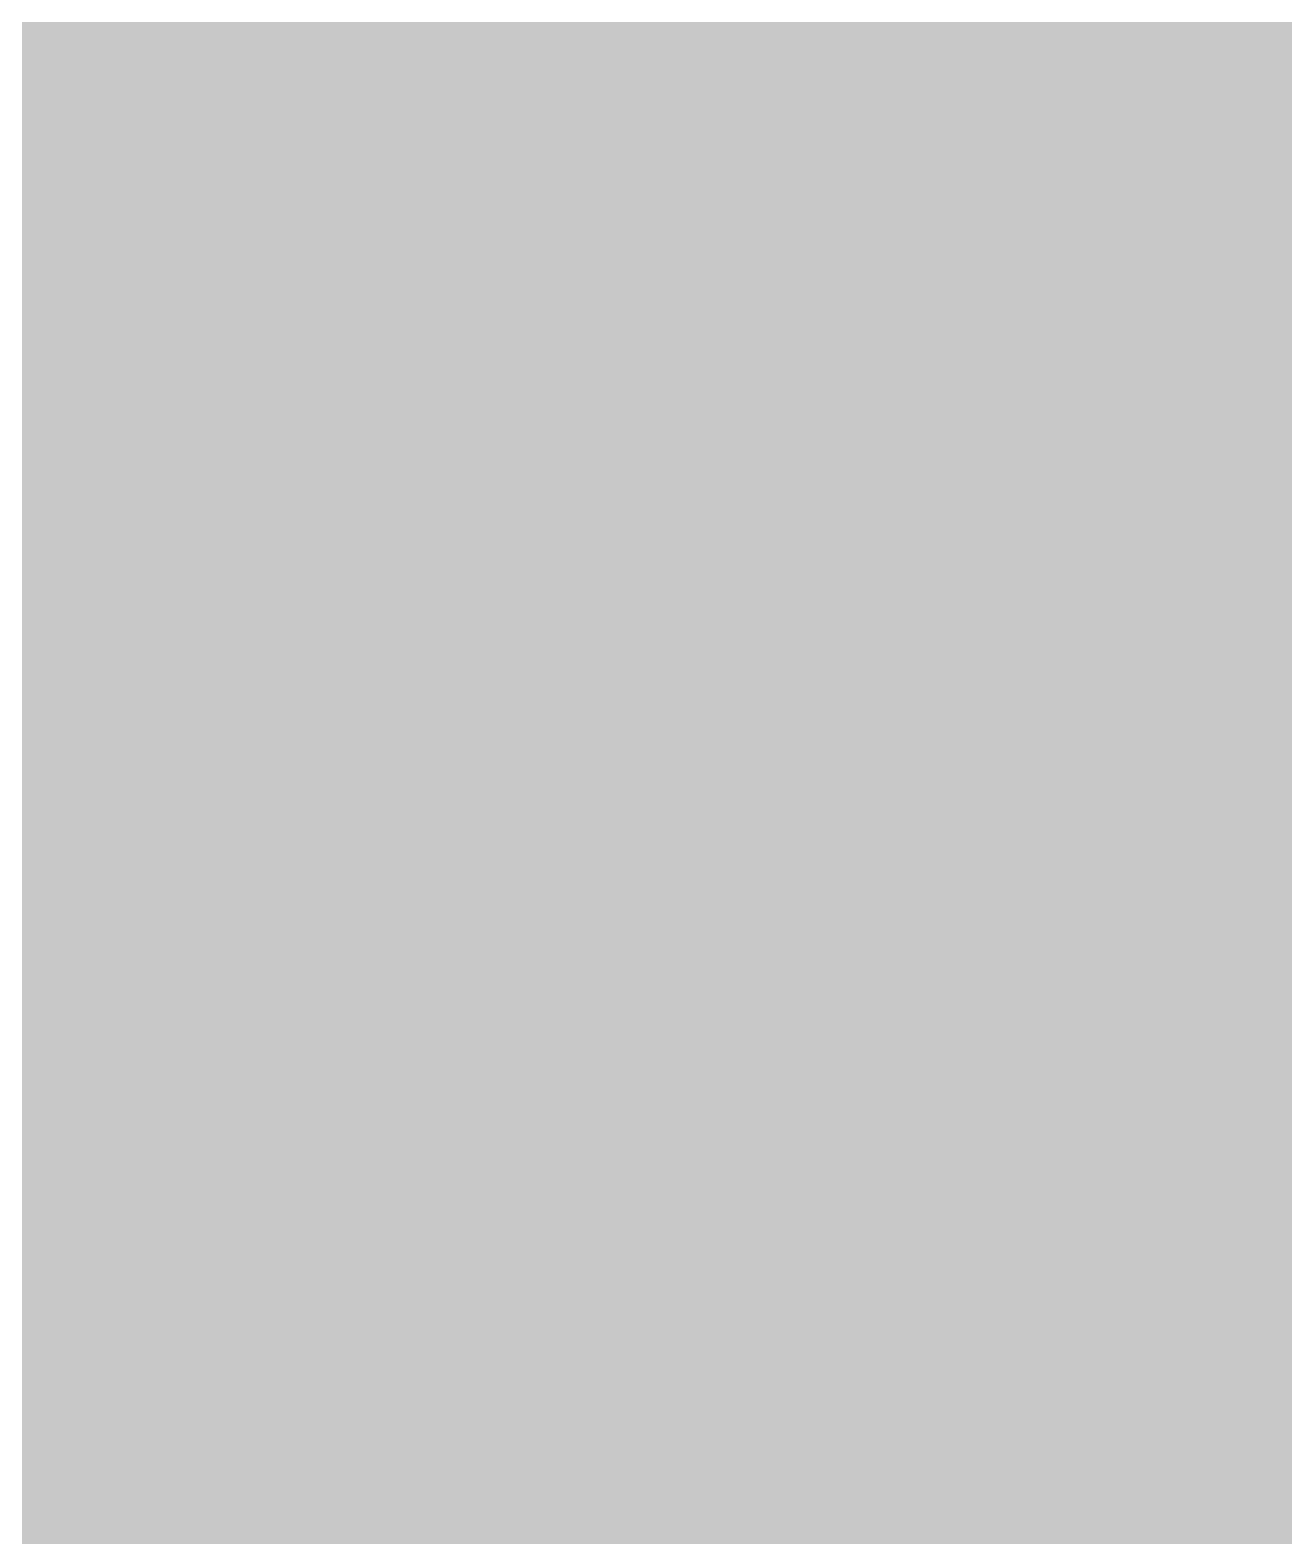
# Model space of a CAD drawing. Header units: millimetres. Extents: x -0.5 to 77.7, y -66.2 to -6.
# Drawn here: x 47.5744 to 47.7762, y -20.6007 to -20.3584 of the extents above; entities that cross this region are included whole.
import ezdxf

# ---------------------------------------------------------------- set-up
doc = ezdxf.new("R2010")
doc.units = ezdxf.units.MM
doc.header["$MEASUREMENT"] = 0
for name, color, linetype, true_color in [('Inner1', 7, 'Continuous', 0x999966), ('Inner2', 7, 'Continuous', 0x008000), ('Top-Silkscreen-Layer', 7, 'Continuous', 0xffcc00)]:
    doc.layers.add(name, color=color, linetype=linetype, true_color=true_color)

msp = doc.modelspace()

# ---------------------------------------------------------------- hatches: boundary and pattern name
at = {"layer": 'Inner1'}
msp.add_hatch(color=256, dxfattribs=at).paths.add_polyline_path([(77.23901, -6.45415), (77.23901, -65.68199), (-0.02286, -65.68199), (-0.02286, -6.45415)])
at = {"layer": 'Top-Silkscreen-Layer'}
for points in [[(47.72238, -20.38969), (47.72106, -20.43077), (47.73403, -20.44681), (47.74716, -20.44505), (47.76777, -20.42791), (47.77527, -20.41253), (47.77043, -20.39678), (47.75112, -20.37659), (47.73666, -20.37216)], [(47.63424, -20.37591), (47.62002, -20.39583), (47.61215, -20.41328), (47.62191, -20.42828), (47.64594, -20.44329), (47.66021, -20.44329), (47.66774, -20.42791), (47.67527, -20.41253), (47.67043, -20.39678)], [(47.62213, -20.49633), (47.64375, -20.56084), (47.66709, -20.49317)], [(47.71904, -20.49799), (47.74699, -20.56084), (47.76274, -20.56084), (47.76865, -20.54818)]]:
    msp.add_hatch(color=256, dxfattribs=at).paths.add_polyline_path(points)

# ---------------------------------------------------------------- linework, layer by layer
at = {"layer": 'Inner2', "const_width": 0.4}
msp.add_lwpolyline([(51.0541, -20.57404), (17.52604, -20.57404)], dxfattribs=at)
at = {"layer": 'Top-Silkscreen-Layer', "const_width": 0.254}
for points in [[(47.82588, -20.04603), (47.84464, -20.09848), (47.86024, -20.04229)], [(47.71904, -20.49799), (47.74699, -20.56084), (47.76274, -20.56084), (47.76865, -20.54818)], [(47.62827, -20.15906), (47.63092, -20.20236), (47.63843, -20.21375), (47.65201, -20.20505), (47.66712, -20.18148)], [(47.81921, -20.49522), (47.84566, -20.56084), (47.86284, -20.56084), (47.8702, -20.54452)], [(47.7253, -20.16202), (47.73245, -20.2075), (47.74155, -20.21695), (47.75483, -20.20498), (47.76024, -20.15698)], [(47.41848, -20.50114), (47.44619, -20.56084), (47.46241, -20.56084), (47.47275, -20.54419)], [(47.43424, -20.26124), (47.42036, -20.28037), (47.41284, -20.29706), (47.42059, -20.31426), (47.42835, -20.33146), (47.44555, -20.33146), (47.4731, -20.29241)], [(47.83282, -20.26111), (47.81635, -20.27995), (47.80765, -20.29683), (47.81882, -20.31414), (47.86616, -20.31695), (47.87445, -20.30243), (47.86993, -20.28436)], [(47.52778, -20.62189), (47.54263, -20.65733), (47.54687, -20.60943), (47.53324, -20.60551)], [(47.62608, -20.27507), (47.6181, -20.29706), (47.66708, -20.31283), (47.67364, -20.29706), (47.66708, -20.28129)], [(47.83327, -20.37629), (47.80843, -20.41175), (47.86669, -20.43681)], [(47.72278, -20.28035), (47.71179, -20.29806), (47.72174, -20.31333), (47.74607, -20.3286), (47.76046, -20.3286), (47.76701, -20.31294), (47.77355, -20.29728), (47.76758, -20.28426)], [(47.62213, -20.49633), (47.64375, -20.56084), (47.66709, -20.49317)], [(48.00708, -20.33309), (48.01781, -20.34618), (48.00803, -20.36463), (47.96309, -20.35097)], [(47.63424, -20.37591), (47.62002, -20.39583), (47.61215, -20.41328), (47.62191, -20.42828), (47.64594, -20.44329), (47.66021, -20.44329), (47.66774, -20.42791), (47.67527, -20.41253), (47.67043, -20.39678)], [(47.72238, -20.38969), (47.72106, -20.43077), (47.73403, -20.44681), (47.74716, -20.44505), (47.76777, -20.42791), (47.77527, -20.41253), (47.77043, -20.39678), (47.75112, -20.37659), (47.73666, -20.37216)], [(47.41863, -20.38795), (47.42294, -20.43356), (47.43778, -20.45219), (47.45169, -20.44829), (47.47226, -20.39066), (47.46553, -20.37447), (47.44734, -20.37273), (47.42916, -20.37099)], [(48.0021, -20.4473), (48.00185, -20.49011), (47.96309, -20.46759)], [(47.52073, -20.84727), (47.54689, -20.90096), (47.54472, -20.83035), (47.52835, -20.83035)], [(47.53134, -20.72241), (47.52934, -20.7718), (47.56746, -20.76227)], [(47.6181, -20.61245), (47.64724, -20.67552), (47.66324, -20.67552), (47.67287, -20.65737), (47.68249, -20.63922), (47.67548, -20.62366)], [(47.7231, -20.6024), (47.7106, -20.60985), (47.70902, -20.63178), (47.74353, -20.67552), (47.76241, -20.67552), (47.77292, -20.65861)], [(47.71481, -20.72465), (47.70198, -20.73936), (47.70506, -20.75762), (47.77337, -20.77747)], [(47.62485, -20.71563), (47.64301, -20.79595), (47.67983, -20.76923), (47.68882, -20.75685), (47.68091, -20.7393)]]:
    msp.add_lwpolyline(points, close=True, dxfattribs=at)
for points in [[(47.92108, -20.25671), (47.90173, -20.29884), (47.90173, -20.32213), (47.91437, -20.33396)], [(47.91582, -20.48412), (47.89295, -20.53115), (47.90348, -20.54766), (47.91816, -20.56493), (47.90481, -20.60324), (47.88153, -20.6311), (47.87477, -20.61629), (47.85053, -20.59772), (47.83305, -20.59396), (47.82057, -20.60334), (47.84376, -20.67552), (47.86287, -20.67552), (47.87071, -20.6618), (47.8981, -20.65899), (47.90801, -20.67542), (47.91791, -20.68679), (47.91323, -20.70092), (47.89569, -20.72472), (47.88284, -20.73438), (47.87412, -20.72533), (47.85299, -20.71092), (47.8406, -20.70558), (47.8256, -20.71429), (47.80318, -20.75176)], [(47.4156, -20.6633), (47.47357, -20.66263), (47.48848, -20.64399), (47.48545, -20.63001), (47.40557, -20.61616)], [(47.48809, -20.7285), (47.47093, -20.71348), (47.42012, -20.7128)]]:
    msp.add_lwpolyline(points, dxfattribs=at)

doc.saveas('drawing.dxf')
